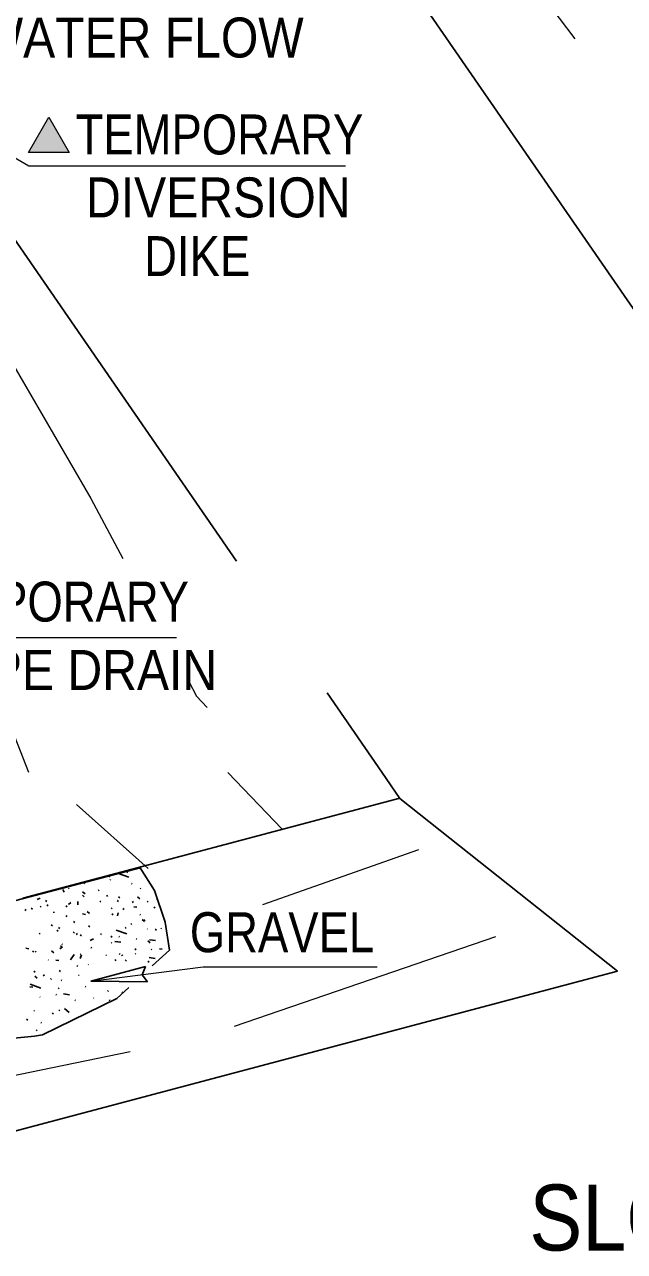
# Model space of a CAD drawing. Extents: x 455 to 827, y 69 to 339.
# Drawn here: x 680.07 to 698.09, y 227.1 to 263.93 of the extents above; entities that cross this region are included whole.
import ezdxf

# ---------------------------------------------------------------- set-up
doc = ezdxf.new("R2010")
doc.units = 0
doc.header["$LTSCALE"] = 0.48
doc.layers.add('1', color=7, linetype='Continuous', lineweight=13)
doc.layers.add('3', color=7, linetype='Continuous', lineweight=13)

msp = doc.modelspace()

# ---------------------------------------------------------------- hatches: boundary and pattern name
at = {"layer": '3'}
msp.add_hatch(color=256, dxfattribs=at).paths.add_polyline_path([(680.7995, 261.1413), (681.4087, 260.086), (680.1902, 260.086)])

# ---------------------------------------------------------------- linework, layer by layer
at = {"layer": '1', "lineweight": 25}
for p, q in [((702.9927, 248.6548), (689.9295, 267.5975)), ((678.2827, 259.6338), (686.4322, 247.8168)), ((689.1578, 243.8647), (690.8007, 241.4824)), ((690.8007, 241.4824), (691.3397, 240.6984)), ((691.3452, 240.7027), (680.0251, 237.7014)), ((697.8737, 235.506), (691.3397, 240.6984)), ((682.6387, 238.3418), (682.606, 238.3722)), ((683.205, 238.3331), (682.8891, 238.442)), ((683.1722, 238.4725), (683.1341, 238.503)), ((683.5262, 238.5814), (683.4989, 238.6032)), ((681.2611, 237.8844), (681.223, 237.9585)), ((681.3918, 238.002), (681.4082, 237.9846)), ((681.8927, 238.1414), (681.8546, 238.1718)), ((682.2793, 237.928), (682.312, 237.9454)), ((682.655, 238.2589), (682.6387, 238.2459)), ((683.2867, 238.1414), (683.303, 238.1283)), ((683.548, 238.002), (683.5643, 237.9846)), ((680.5423, 237.7014), (680.4552, 237.6579)), ((680.7057, 237.6361), (680.7438, 237.6056)), ((681.3918, 237.5142), (681.4626, 237.5708)), ((681.6749, 237.6013), (681.6749, 237.5011)), ((681.8654, 237.745), (681.811, 237.7886)), ((681.8872, 237.8322), (681.8165, 237.8931)), ((682.3338, 237.5882), (682.3664, 237.6143)), ((682.5352, 237.7581), (682.5679, 237.7842)), ((682.8511, 237.6361), (682.8891, 237.6056)), ((682.8946, 237.7407), (682.9327, 237.7144)), ((683.303, 237.5708), (683.3411, 237.6013)), ((683.5371, 237.684), (683.4663, 237.745)), ((683.7875, 237.5838), (683.7495, 237.6143)), ((684.0652, 237.6579), (684.0326, 237.684)), ((680.1177, 237.3268), (680.0849, 237.3573)), ((680.3137, 237.3704), (680.2755, 237.4009)), ((680.5369, 237.4575), (680.5696, 237.4271)), ((680.7819, 237.4706), (680.7438, 237.5011)), ((680.9561, 237.2658), (680.9561, 237.2921)), ((681.3156, 237.4445), (681.3482, 237.4706)), ((681.3156, 237.1743), (681.3482, 237.1482)), ((681.9036, 237.2136), (681.811, 237.2267)), ((682.0234, 237.2441), (681.9527, 237.3007)), ((682.6713, 237.4096), (682.704, 237.3792)), ((682.7312, 237.2005), (682.6931, 237.2267)), ((682.8837, 237.2571), (682.8673, 237.1699)), ((683.0253, 237.3877), (683.0633, 237.3618)), ((683.3519, 237.4445), (683.4391, 237.4271)), ((683.5371, 237.2136), (683.5534, 237.2005)), ((683.9563, 237.4357), (683.9945, 237.4096)), ((680.9072, 236.8695), (680.869, 236.9)), ((681.0922, 236.8173), (681.1304, 236.7867)), ((681.5823, 236.9697), (681.5443, 237.0001)), ((682.0343, 236.8432), (681.9962, 236.8695)), ((683.0906, 236.7997), (683.1233, 236.8259)), ((683.2975, 236.913), (683.2594, 236.9435)), ((683.6732, 237.0045), (683.6024, 237.0611)), ((683.6895, 237.0263), (683.6569, 237.0568)), ((680.5423, 236.6254), (680.5097, 236.656)), ((681.0433, 236.7126), (681.0814, 236.7432)), ((681.5333, 236.6865), (681.5715, 236.656)), ((681.6204, 236.6124), (681.6586, 236.6429)), ((681.7783, 236.5689), (681.7402, 236.5994)), ((682.1377, 236.4861), (682.0451, 236.4295)), ((682.3501, 236.6342), (682.3827, 236.6081)), ((682.6659, 236.5602), (682.704, 236.5297)), ((683.145, 236.6298), (682.8238, 236.7432)), ((682.9055, 236.5558), (682.9218, 236.5427)), ((683.4282, 236.4818), (683.4445, 236.4687)), ((683.7495, 236.7823), (683.7658, 236.7692)), ((683.8257, 236.4556), (683.9999, 236.4295)), ((684.0326, 236.7432), (683.9945, 236.7692)), ((684.1632, 236.7997), (684.1796, 236.7823)), ((680.1122, 236.1987), (680.2047, 236.1857)), ((680.3137, 236.1158), (680.3517, 236.0897)), ((680.3899, 236.0853), (680.4225, 236.1115)), ((680.9561, 236.0592), (680.8853, 236.1202)), ((681.1304, 236.1813), (681.2067, 236.2378)), ((681.1903, 236.2422), (681.1522, 236.2683)), ((681.1957, 236.325), (681.2121, 236.3119)), ((682.0669, 236.2248), (682.0888, 236.2117)), ((682.6768, 236.3685), (682.6931, 236.3555)), ((682.7802, 236.4034), (682.9599, 236.3773)), ((683.3847, 236.1551), (683.4227, 236.1857)), ((683.8475, 236.3598), (683.7767, 236.4164)), ((683.8747, 236.1681), (683.891, 236.1551)), ((684.1197, 236.1857), (684.2068, 236.1681)), ((680.7764, 235.8545), (680.7927, 235.8414)), ((681.0161, 235.8414), (681.1032, 235.8284)), ((681.4517, 235.8458), (681.5606, 236.0157)), ((681.7402, 236.0288), (681.7621, 236.0113)), ((681.7457, 235.8893), (681.7783, 236.0026)), ((681.9798, 235.7107), (681.9962, 235.6977)), ((682.5134, 235.9982), (682.5297, 235.9852)), ((682.7857, 235.8284), (682.8183, 235.8545)), ((682.9109, 236.0113), (682.9436, 236.0418)), ((683.0089, 235.9721), (682.9926, 235.9982)), ((683.0961, 235.8458), (683.1341, 235.8153)), ((683.3901, 236.0418), (683.4118, 236.0244)), ((683.7767, 235.8066), (683.8148, 235.7761)), ((683.8148, 235.9199), (683.9945, 235.8893)), ((684.1796, 235.9416), (684.1959, 235.9242)), ((669.587, 228.0137), (697.8737, 235.506)), ((680.3899, 235.4843), (680.3517, 235.5104)), ((680.4497, 235.3013), (680.379, 235.358)), ((680.6349, 235.371), (680.6676, 235.3971)), ((681.1522, 235.4973), (681.1141, 235.5278)), ((681.6422, 235.6542), (681.6749, 235.6847)), ((681.6912, 235.3971), (681.7076, 235.384)), ((682.0595, 235.2122), (683.7029, 235.6541)), ((680.2266, 235.0399), (680.3192, 235.0268)), ((680.5642, 235.0052), (680.2428, 235.1183)), ((680.8473, 235.2926), (680.8853, 235.2621)), ((681.1141, 234.9833), (681.0814, 235.0094)), ((681.1739, 235.2403), (681.1957, 235.2272)), ((681.8927, 235.053), (681.909, 235.0399)), ((682.0595, 235.2122), (683.7613, 235.1944)), ((680.526, 234.7394), (680.5423, 234.7263)), ((681.0161, 234.8091), (681.0324, 234.796)), ((681.2447, 234.8309), (681.4189, 234.8047)), ((681.5823, 234.6393), (681.5987, 234.6261)), ((682.1377, 234.7089), (682.154, 234.6958)), ((682.5624, 234.9267), (682.5951, 234.9006)), ((682.6168, 234.6393), (682.6387, 234.6261)), ((682.998, 234.8831), (683.0144, 234.87)), ((680.3463, 234.3255), (680.3681, 234.3125)), ((680.9398, 234.2254), (680.9017, 234.2515)), ((681.0978, 234.3473), (681.1359, 234.3212)), ((681.4135, 234.2732), (681.272, 234.3865)), ((680.1286, 234.0686), (680.1666, 234.0423)), ((680.5642, 233.9683), (680.5805, 233.9552)), ((680.4171, 233.7462), (680.4552, 233.7201))]:
    msp.add_line(p, q, dxfattribs=at)
at = {"layer": '1'}
for p, q in [((693.3778, 267.7281), (696.5997, 263.4941)), ((679.2083, 243.9828), (680.1884, 241.4824)), ((686.1779, 241.4694), (687.806, 239.7705)), ((681.6368, 240.5111), (683.7875, 238.5901)), ((691.9006, 239.152), (687.2125, 237.5011)), ((686.3794, 233.8638), (694.2202, 236.5515)), ((675.5166, 231.5029), (683.243, 233.1015))]:
    msp.add_line(p, q, dxfattribs=at)
for points in [[(677.8537, 261.0464), (680.201, 259.6887), (689.7093, 259.6887)], [(679.4588, 254.1802), (682.0669, 249.6978), (683.0256, 247.9017)], [(674.1372, 243.7751), (675.8488, 245.5242), (684.639, 245.5242)], [(685.0018, 244.2049), (685.2359, 243.765), (685.5517, 243.4209)], [(682.0592, 235.2128), (685.4333, 235.6409), (690.6565, 235.6409)]]:
    msp.add_lwpolyline(points, dxfattribs=at)
at = {"layer": '1', "lineweight": 25}
for points in [[(683.2053, 235.0219), (682.8456, 234.6915), (680.6077, 233.5981), (680.3736, 233.5632), (678.8381, 233.4107), (676.3171, 232.997), (674.5256, 233.0317), (672.5001, 233.5632), (671.4546, 234.1775), (670.3492, 235.1487), (683.548, 238.6162), (683.9781, 237.9322), (684.294, 236.9783), (684.4246, 236.142), (683.9062, 235.6658)], [(683.7029, 235.6541), (683.603, 235.4054), (683.7613, 235.1944)]]:
    msp.add_lwpolyline(points, dxfattribs=at)
at = {"layer": '3'}
msp.add_lwpolyline([(680.7995, 261.1413), (681.4087, 260.086), (680.1902, 260.086)], close=True, dxfattribs=at)

# ---------------------------------------------------------------- texts
at = {"layer": '1'}
for s, height, width, p in [('WATER FLOW', 1.2, 0.9, (678.6662, 262.9357)), ('TEMPORARY', 1.2, 0.85, (681.6047, 260.0258)), ('DIVERSION', 1.2, 0.9, (681.9176, 258.1367)), ('DIKE', 1.2, 0.85, (683.6634, 256.3734)), ('TEMPORARY', 1.2, 0.85, (676.3697, 246.0042)), ('SLOPE DRAIN', 1.2, 0.9, (676.143, 243.9509)), ('GRAVEL', 1.2, 0.85, (685.0349, 236.0795)), ('SLOPE DRAINS', 1.98, 0.9, (695.2297, 227.1252))]:
    msp.add_text(s, height=height, dxfattribs=dict(at, width=width)).set_placement(p)

doc.saveas('drawing.dxf')
